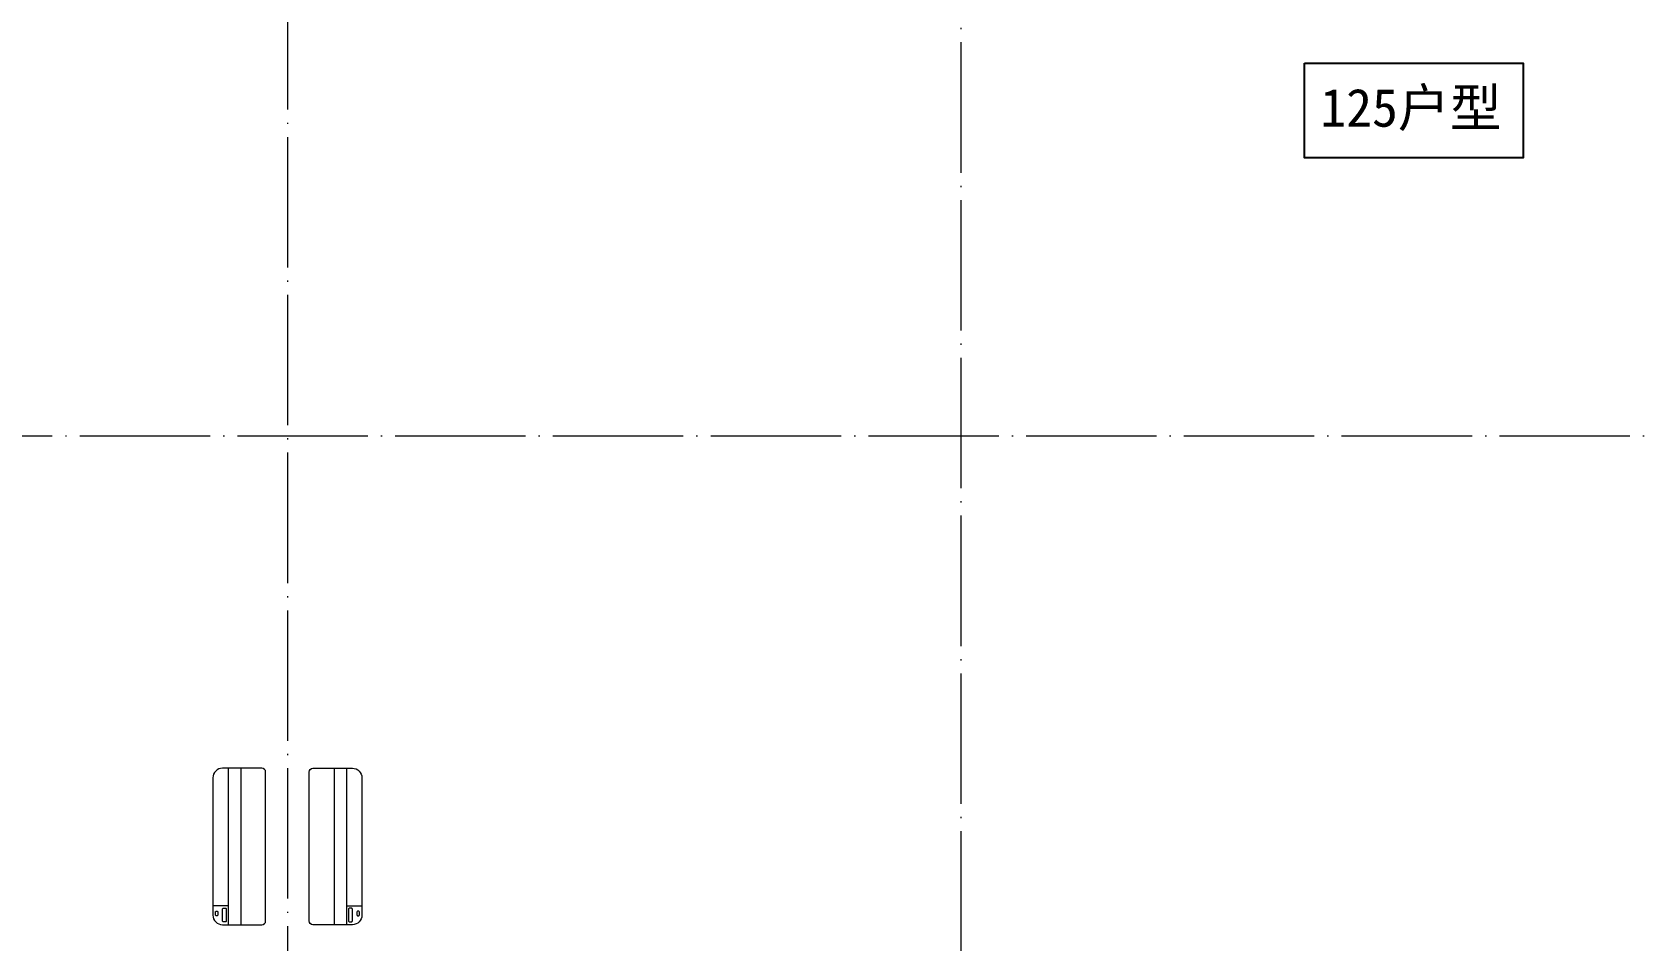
# Model space of a CAD drawing. Extents: x 27938 to 725830, y -209821 to 1628073.
# Drawn here: x 301842 to 309223, y 597924 to 602106 of the extents above; entities that cross this region are included whole.
import ezdxf

# ---------------------------------------------------------------- set-up
doc = ezdxf.new("R2010")
doc.units = 0
doc.header["$LTSCALE"] = 1000
doc.header["$MEASUREMENT"] = 0
doc.linetypes.add('DOTE', pattern=[2.42, 2, -0.2, 0.02, -0.2])
doc.layers.add('DOTE', color=19, linetype='DOTE', lineweight=9)
doc.layers.add('平面-空调预留孔', color=173, linetype='Continuous', lineweight=15)
doc.styles.add('黑体', font='')
doc.styles.get('黑体').set_extended_font_data('SimHei')

# ---------------------------------------------------------------- blocks, each defined once
blk = doc.blocks.new('A$C001338C2')
for p, q in [((845, 303.6), (55, 303.6)), ((109.1, 214.8), (109.1, 303.6)), ((0, 248.6), (0, 22)), ((900, 22), (900, 248.6)), ((22, 0), (878, 0))]:
    blk.add_line(p, q)
at = {"lineweight": 5}
for p, q in [((900, 214.8), (0, 214.8)), ((900, 143.2), (0, 143.2))]:
    blk.add_line(p, q, dxfattribs=at)
for points in [[(73.1, 275), (56.8, 275, -0.414214), (51.3, 280.5), (51.3, 283.4, -0.414214), (56.8, 288.9), (73.1, 288.9, -0.414214), (78.6, 283.4), (78.6, 280.5, -0.414214)], [(89.2, 226.4), (22.2, 226.4, -0.414214), (16.7, 231.9), (16.7, 243.1, -0.414214), (22.2, 248.6), (89.2, 248.6, -0.414214), (94.7, 243.1), (94.7, 231.9, -0.414214)]]:
    blk.add_lwpolyline(points, format="xyb", close=True)
for centre, radius, start, end in [((55, 248.6), 55, 90, 180), ((845, 248.6), 55, 360, 90), ((22, 22), 22, 180, 270), ((878, 22), 22, 270, 360)]:
    blk.add_arc(centre, radius, start, end)
blk = doc.blocks.new('GDGDGRDGDGDR')
at = {"layer": 'DOTE', "linetype": 'DOTE', "ltscale": 0.3}
for p, q in [((306116.6, 612948.8), (306116.6, 593948.8)), ((303016.6, 602348.8), (303016.6, 593948.8)), ((270116.6, 600248.8), (328916.6, 600248.8))]:
    blk.add_line(p, q, dxfattribs=at)

msp = doc.modelspace()

# ---------------------------------------------------------------- linework, layer by layer
at = {"color": 1}
msp.add_lwpolyline([(307698.1, 601962.5), (308704.1, 601962.5), (308704.1, 601526.5), (307698.1, 601526.5)], close=True, dxfattribs=at)

# ---------------------------------------------------------------- block references
msp.add_blockref('GDGDGRDGDGDR', (0, 0))
at = {"layer": '平面-空调预留孔', "yscale": 0.800000000046565, "zscale": 0.800000000046565}
for p, xscale, rotation in [((302916.5, 597998.8), 0.800000000046565, 90.00000023343017), ((303116.7, 597998.8), -0.800000000046565, 269.9999997665698)]:
    msp.add_blockref('A$C001338C2', p, dxfattribs=dict(at, xscale=xscale, rotation=rotation))

# ---------------------------------------------------------------- texts
at = {"color": 1, "style": '黑体'}
msp.add_text('125户型', height=175, dxfattribs=at).set_placement((307770.2, 601670.3))

doc.saveas('drawing.dxf')
